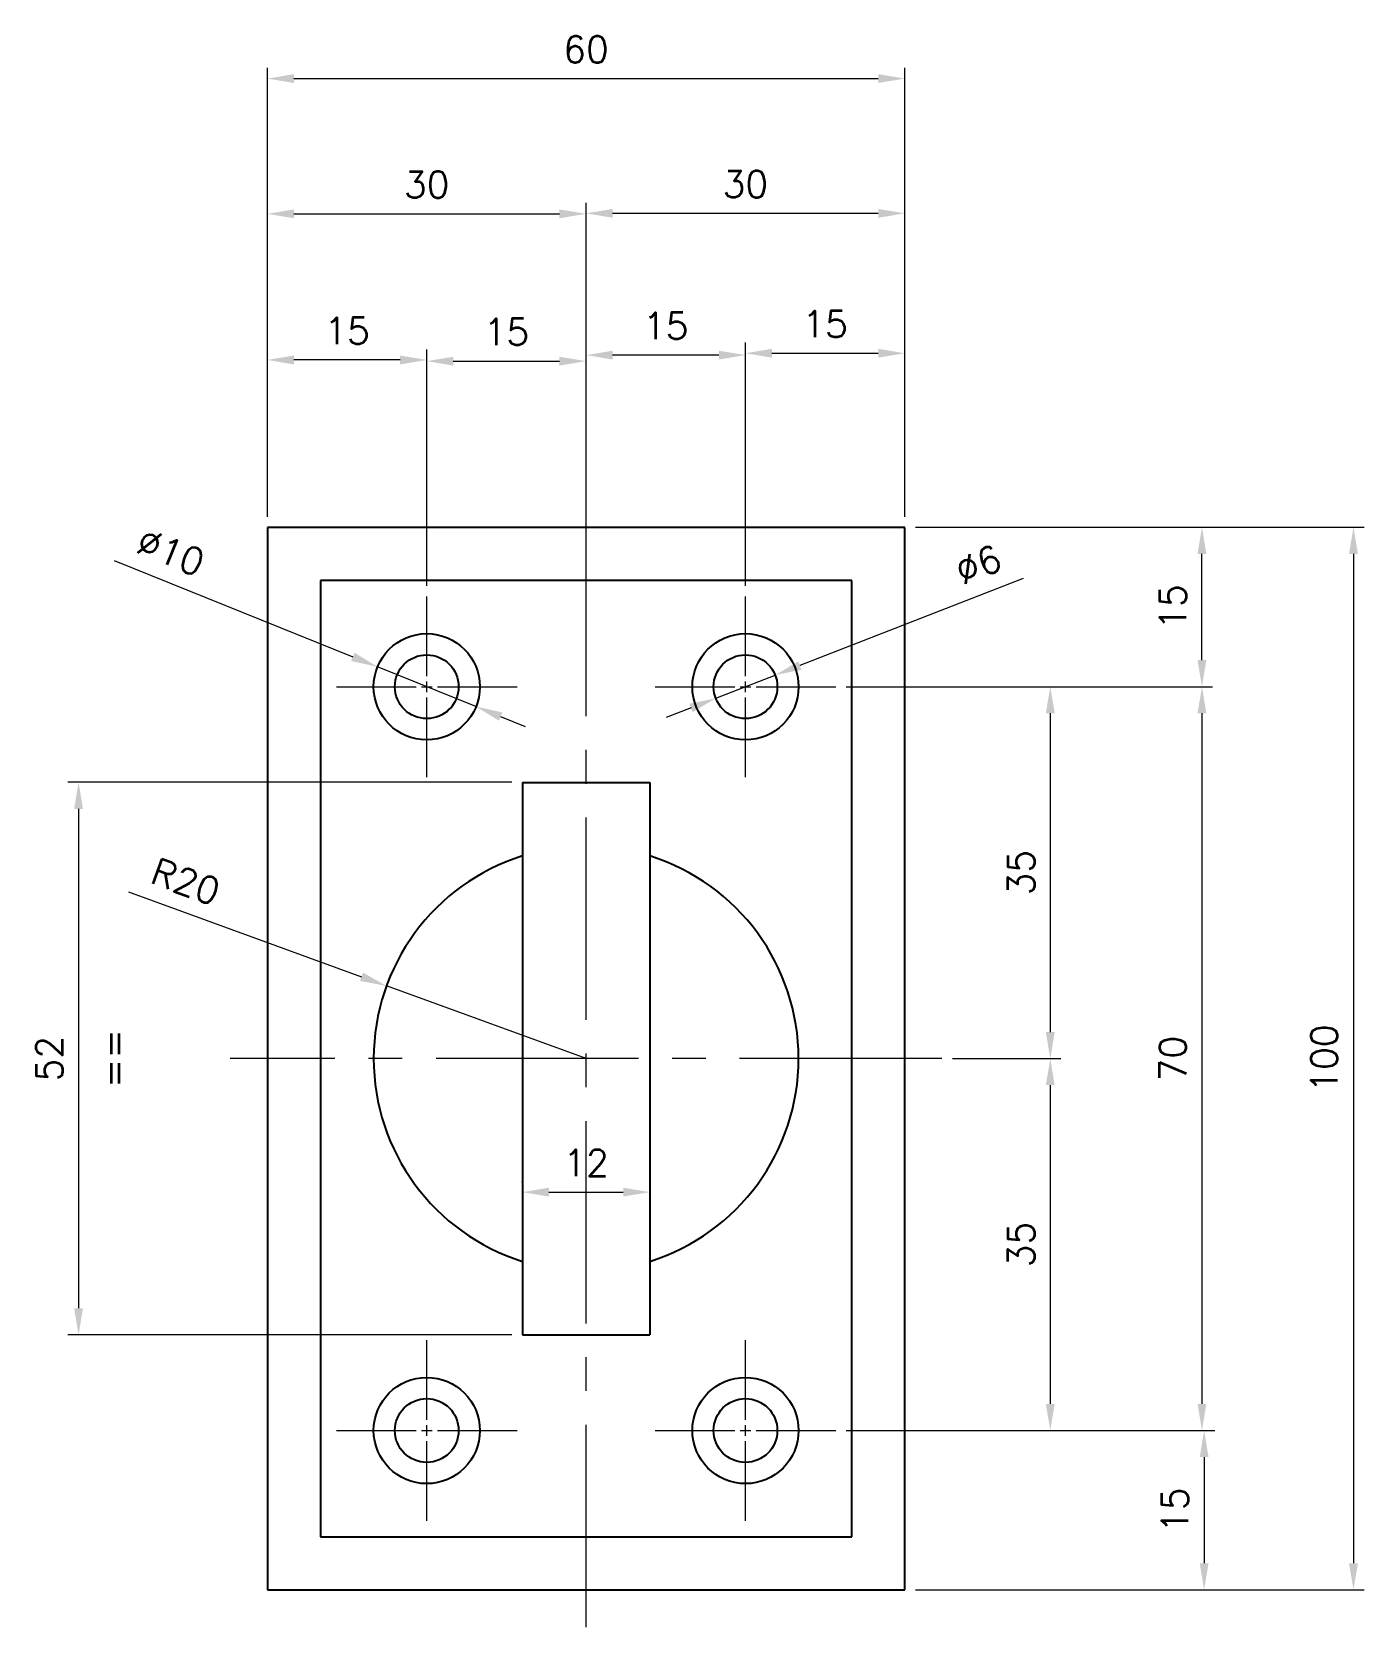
# Model space of a CAD drawing. Header units: millimetres. Extents: x 1335 to 5851, y 1410 to 2356.
# Drawn here: x 1359.6 to 1485, y 1410.3 to 1560.4 of the extents above; entities outside this region: 1.
import ezdxf

# ---------------------------------------------------------------- set-up
doc = ezdxf.new("R2010")
doc.units = ezdxf.units.MM
doc.linetypes.add('CENTER', pattern=[50.8, 31.75, -6.35, 6.35, -6.35])
doc.linetypes.add('CENTER2', pattern=[28.575, 19.05, -3.175, 3.175, -3.175])
for name, color, linetype, lineweight in [('CENTRO', 1, 'CENTER', 5), ('CONTORNO 1', 3, 'Continuous', 25), ('COTA', 1, 'Continuous', 13), ('TEXTO 1', 2, 'Continuous', 25)]:
    doc.layers.add(name, color=color, linetype=linetype, lineweight=lineweight)
doc.styles.add('ROMANS', font='romans.shx')
doc.styles.get("Standard").update_dxf_attribs({"font": 'arial.ttf'})
doc.dimstyles.new('Padrão', dxfattribs={"dimtxt": 2.5, "dimasz": 2.5, "dimexe": 1, "dimexo": 1, "dimgap": 1.5, "dimtad": 1, "dimdsep": 46, "dimtxsty": 'ROMANS', "dimblk1": 'ARCHTICK', "dimblk2": 'OBLIQUE', "dimcen": 2.5, "dimclrd": 1, "dimclre": 1, "dimclrt": 2, "dimadec": 0, "dimazin": 2, "dimtfac": 1, "dimtmove": 0, "dimatfit": 3, "dimfxl": 0, "dimlwd": -1, "dimlwe": -1, "dimarcsym": 0})

# ---------------------------------------------------------------- blocks, each defined once
blk = doc.blocks.new('*U7')
at = {"layer": 'CENTRO', "color": 0, "linetype": 'CENTER2'}
for p, q in [((0, 1), (0, 8.5)), ((-8.5, 0), (-1, 0)), ((1, 0), (8.5, 0)), ((0, -8.5), (0, -1))]:
    blk.add_line(p, q, dxfattribs=at)
at = {"layer": 'CENTRO', "color": 0, "linetype": 'Continuous'}
for p, q in [((-0.5, 0), (0.5, 0)), ((0, -0.5), (0, 0.5))]:
    blk.add_line(p, q, dxfattribs=at)
blk = doc.blocks.new('*U8')
at = {"layer": 'CENTRO', "color": 0, "linetype": 'CENTER2'}
for p, q in [((0, 1), (0, 8.5)), ((-8.5, 0), (-1, 0)), ((1, 0), (8.5, 0)), ((0, -8.5), (0, -1))]:
    blk.add_line(p, q, dxfattribs=at)
at = {"layer": 'CENTRO', "color": 0, "linetype": 'Continuous'}
for p, q in [((-0.5, 0), (0.5, 0)), ((0, -0.5), (0, 0.5))]:
    blk.add_line(p, q, dxfattribs=at)
blk = doc.blocks.new('*U9')
at = {"layer": 'CENTRO', "color": 0, "linetype": 'CENTER2'}
for p, q in [((0, 1), (0, 8.5)), ((-8.5, 0), (-1, 0)), ((1, 0), (8.5, 0)), ((0, -8.5), (0, -1))]:
    blk.add_line(p, q, dxfattribs=at)
at = {"layer": 'CENTRO', "color": 0, "linetype": 'Continuous'}
for p, q in [((-0.5, 0), (0.5, 0)), ((0, -0.5), (0, 0.5))]:
    blk.add_line(p, q, dxfattribs=at)
blk = doc.blocks.new('*U10')
at = {"layer": 'CENTRO', "color": 0, "linetype": 'CENTER2'}
for p, q in [((0, 1), (0, 8.5)), ((-8.5, 0), (-1, 0)), ((1, 0), (8.5, 0)), ((0, -8.5), (0, -1))]:
    blk.add_line(p, q, dxfattribs=at)
at = {"layer": 'CENTRO', "color": 0, "linetype": 'Continuous'}
for p, q in [((-0.5, 0), (0.5, 0)), ((0, -0.5), (0, 0.5))]:
    blk.add_line(p, q, dxfattribs=at)
blk = doc.blocks.new('*U11')
at = {"layer": 'CENTRO', "color": 0, "linetype": 'CENTER2'}
blk.add_line((33.5, 0), (-33.5, 0), dxfattribs=at)
blk = doc.blocks.new('*U12')
at = {"layer": 'CENTRO', "color": 0, "linetype": 'CENTER2'}
blk.add_line((0, -53.5), (0, 53.5), dxfattribs=at)
blk = doc.blocks.new('*D13')
at = {"layer": 'COTA', "color": 1}
for p, q in [((1442.74, 1513.78), (1484.98, 1513.78)), ((1483.98, 1511.28), (1483.98, 1416.28)), ((1442.74, 1413.78), (1484.98, 1413.78))]:
    blk.add_line(p, q, dxfattribs=at)
for points in [[(1483.56, 1511.28), (1484.4, 1511.28), (1483.98, 1513.78)], [(1483.56, 1416.28), (1484.4, 1416.28), (1483.98, 1413.78)]]:
    blk.add_solid(points, dxfattribs=at)
at = {"layer": 'Defpoints', "color": 0}
for p in [(1441.74, 1513.78), (1441.74, 1413.78), (1483.98, 1413.78)]:
    blk.add_point(p, dxfattribs=at)
at = {"layer": 'COTA', "color": 2, "insert": (1481.23, 1463.78), "char_height": 2.5, "attachment_point": 5, "rotation": 90, "style": 'ROMANS'}
blk.add_mtext('100', dxfattribs=at)
blk = doc.blocks.new('_ArchTick')
at = {"color": 0, "linetype": 'ByBlock', "const_width": 0.15}
blk.add_lwpolyline([(-0.5, -0.5), (0.5, 0.5)], dxfattribs=at)
blk = doc.blocks.new('_Oblique')
at = {"color": 0, "linetype": 'ByBlock', "lineweight": -2}
blk.add_line((-0.5, -0.5), (0.5, 0.5), dxfattribs=at)
blk = doc.blocks.new('*D14')
at = {"layer": 'COTA', "color": 1}
for p, q in [((1381.74, 1514.78), (1381.74, 1557.01)), ((1441.74, 1514.78), (1441.74, 1557.01)), ((1384.24, 1556.01), (1439.24, 1556.01))]:
    blk.add_line(p, q, dxfattribs=at)
for points in [[(1384.24, 1556.43), (1384.24, 1555.6), (1381.74, 1556.01)], [(1439.24, 1556.43), (1439.24, 1555.6), (1441.74, 1556.01)]]:
    blk.add_solid(points, dxfattribs=at)
at = {"layer": 'Defpoints', "color": 0}
for p in [(1441.74, 1556.01), (1381.74, 1513.78), (1441.74, 1513.78)]:
    blk.add_point(p, dxfattribs=at)
at = {"layer": 'COTA', "color": 2, "insert": (1411.74, 1558.76), "char_height": 2.5, "attachment_point": 5, "style": 'ROMANS'}
blk.add_mtext('60', dxfattribs=at)
blk = doc.blocks.new('*D15')
at = {"layer": 'COTA', "color": 1}
for p, q in [((1381.74, 1514.78), (1381.74, 1544.28)), ((1411.74, 1518.28), (1411.74, 1544.28)), ((1384.24, 1543.28), (1409.24, 1543.28))]:
    blk.add_line(p, q, dxfattribs=at)
for points in [[(1384.24, 1543.7), (1384.24, 1542.87), (1381.74, 1543.28)], [(1409.24, 1543.7), (1409.24, 1542.87), (1411.74, 1543.28)]]:
    blk.add_solid(points, dxfattribs=at)
at = {"layer": 'Defpoints', "color": 0}
for p in [(1411.74, 1543.28), (1411.74, 1517.28), (1381.74, 1513.78)]:
    blk.add_point(p, dxfattribs=at)
at = {"layer": 'COTA', "color": 2, "insert": (1396.74, 1546.03), "char_height": 2.5, "attachment_point": 5, "style": 'ROMANS'}
blk.add_mtext('30', dxfattribs=at)
blk = doc.blocks.new('*D16')
at = {"layer": 'COTA', "color": 1}
for p, q in [((1411.74, 1518.28), (1411.74, 1544.33)), ((1414.24, 1543.33), (1439.24, 1543.33)), ((1441.74, 1514.78), (1441.74, 1544.33))]:
    blk.add_line(p, q, dxfattribs=at)
for points in [[(1414.24, 1543.74), (1414.24, 1542.91), (1411.74, 1543.33)], [(1439.24, 1543.74), (1439.24, 1542.91), (1441.74, 1543.33)]]:
    blk.add_solid(points, dxfattribs=at)
at = {"layer": 'Defpoints', "color": 0}
for p in [(1441.74, 1543.33), (1411.74, 1517.28), (1441.74, 1513.78)]:
    blk.add_point(p, dxfattribs=at)
at = {"layer": 'COTA', "color": 2, "insert": (1426.74, 1546.08), "char_height": 2.5, "attachment_point": 5, "style": 'ROMANS'}
blk.add_mtext('30', dxfattribs=at)
blk = doc.blocks.new('*D17')
at = {"layer": 'COTA', "color": 1}
for p, q in [((1426.74, 1508.28), (1426.74, 1531.16)), ((1429.24, 1530.16), (1439.24, 1530.16)), ((1441.74, 1514.78), (1441.74, 1531.16))]:
    blk.add_line(p, q, dxfattribs=at)
for points in [[(1429.24, 1530.58), (1429.24, 1529.75), (1426.74, 1530.16)], [(1439.24, 1530.58), (1439.24, 1529.75), (1441.74, 1530.16)]]:
    blk.add_solid(points, dxfattribs=at)
at = {"layer": 'Defpoints', "color": 0}
for p in [(1441.74, 1530.16), (1441.74, 1513.78), (1426.74, 1507.28)]:
    blk.add_point(p, dxfattribs=at)
at = {"layer": 'COTA', "color": 2, "insert": (1434.24, 1532.91), "char_height": 2.5, "attachment_point": 5, "style": 'ROMANS'}
blk.add_mtext('15', dxfattribs=at)
blk = doc.blocks.new('*D18')
at = {"layer": 'COTA', "color": 1}
for p, q in [((1411.74, 1514.78), (1411.74, 1530.99)), ((1424.24, 1529.99), (1414.24, 1529.99)), ((1426.74, 1508.28), (1426.74, 1530.99))]:
    blk.add_line(p, q, dxfattribs=at)
for points in [[(1414.24, 1530.4), (1414.24, 1529.57), (1411.74, 1529.99)], [(1424.24, 1530.4), (1424.24, 1529.57), (1426.74, 1529.99)]]:
    blk.add_solid(points, dxfattribs=at)
at = {"layer": 'Defpoints', "color": 0}
for p in [(1411.74, 1529.99), (1411.74, 1513.78), (1426.74, 1507.28)]:
    blk.add_point(p, dxfattribs=at)
at = {"layer": 'COTA', "color": 2, "insert": (1419.24, 1532.74), "char_height": 2.5, "attachment_point": 5, "style": 'ROMANS'}
blk.add_mtext('15', dxfattribs=at)
blk = doc.blocks.new('*D19')
at = {"layer": 'COTA', "color": 1}
for p, q in [((1381.74, 1514.78), (1381.74, 1530.53)), ((1396.74, 1508.28), (1396.74, 1530.53)), ((1394.24, 1529.53), (1384.24, 1529.53))]:
    blk.add_line(p, q, dxfattribs=at)
for points in [[(1384.24, 1529.95), (1384.24, 1529.11), (1381.74, 1529.53)], [(1394.24, 1529.95), (1394.24, 1529.11), (1396.74, 1529.53)]]:
    blk.add_solid(points, dxfattribs=at)
at = {"layer": 'Defpoints', "color": 0}
for p in [(1381.74, 1529.53), (1381.74, 1513.78), (1396.74, 1507.28)]:
    blk.add_point(p, dxfattribs=at)
at = {"layer": 'COTA', "color": 2, "insert": (1389.24, 1532.28), "char_height": 2.5, "attachment_point": 5, "style": 'ROMANS'}
blk.add_mtext('15', dxfattribs=at)
blk = doc.blocks.new('*D20')
at = {"layer": 'COTA', "color": 1}
for p, q in [((1396.74, 1508.28), (1396.74, 1530.42)), ((1411.74, 1514.78), (1411.74, 1530.42)), ((1399.24, 1529.42), (1409.24, 1529.42))]:
    blk.add_line(p, q, dxfattribs=at)
for points in [[(1399.24, 1529.83), (1399.24, 1529), (1396.74, 1529.42)], [(1409.24, 1529.83), (1409.24, 1529), (1411.74, 1529.42)]]:
    blk.add_solid(points, dxfattribs=at)
at = {"layer": 'Defpoints', "color": 0}
for p in [(1411.74, 1529.42), (1411.74, 1513.78), (1396.74, 1507.28)]:
    blk.add_point(p, dxfattribs=at)
at = {"layer": 'COTA', "color": 2, "insert": (1404.24, 1532.17), "char_height": 2.5, "attachment_point": 5, "style": 'ROMANS'}
blk.add_mtext('15', dxfattribs=at)
blk = doc.blocks.new('*D21')
at = {"layer": 'COTA', "color": 1}
for p, q in [((1442.74, 1513.78), (1470.72, 1513.78)), ((1469.72, 1501.28), (1469.72, 1511.28)), ((1436.24, 1498.78), (1470.72, 1498.78))]:
    blk.add_line(p, q, dxfattribs=at)
for points in [[(1469.3, 1511.28), (1470.13, 1511.28), (1469.72, 1513.78)], [(1469.3, 1501.28), (1470.13, 1501.28), (1469.72, 1498.78)]]:
    blk.add_solid(points, dxfattribs=at)
at = {"layer": 'Defpoints', "color": 0}
for p in [(1441.74, 1513.78), (1469.72, 1513.78), (1435.24, 1498.78)]:
    blk.add_point(p, dxfattribs=at)
at = {"layer": 'COTA', "color": 2, "insert": (1466.97, 1506.28), "char_height": 2.5, "attachment_point": 5, "rotation": 90, "style": 'ROMANS'}
blk.add_mtext('15', dxfattribs=at)
blk = doc.blocks.new('*D22')
at = {"layer": 'COTA', "color": 1}
for p, q in [((1436.24, 1428.78), (1470.92, 1428.78)), ((1469.92, 1426.28), (1469.92, 1416.28)), ((1442.74, 1413.78), (1470.92, 1413.78))]:
    blk.add_line(p, q, dxfattribs=at)
for points in [[(1469.51, 1426.28), (1470.34, 1426.28), (1469.92, 1428.78)], [(1469.51, 1416.28), (1470.34, 1416.28), (1469.92, 1413.78)]]:
    blk.add_solid(points, dxfattribs=at)
at = {"layer": 'Defpoints', "color": 0}
for p in [(1435.24, 1428.78), (1441.74, 1413.78), (1469.92, 1413.78)]:
    blk.add_point(p, dxfattribs=at)
at = {"layer": 'COTA', "color": 2, "insert": (1467.17, 1421.28), "char_height": 2.5, "attachment_point": 5, "rotation": 90, "style": 'ROMANS'}
blk.add_mtext('15', dxfattribs=at)
blk = doc.blocks.new('*D23')
at = {"layer": 'COTA', "color": 1}
for p, q in [((1436.24, 1498.78), (1470.72, 1498.78)), ((1469.72, 1496.28), (1469.72, 1431.28)), ((1436.24, 1428.78), (1470.72, 1428.78))]:
    blk.add_line(p, q, dxfattribs=at)
for points in [[(1469.3, 1496.28), (1470.13, 1496.28), (1469.72, 1498.78)], [(1469.3, 1431.28), (1470.13, 1431.28), (1469.72, 1428.78)]]:
    blk.add_solid(points, dxfattribs=at)
at = {"layer": 'Defpoints', "color": 0}
for p in [(1435.24, 1498.78), (1435.24, 1428.78), (1469.72, 1428.78)]:
    blk.add_point(p, dxfattribs=at)
at = {"layer": 'COTA', "color": 2, "insert": (1466.97, 1463.78), "char_height": 2.5, "attachment_point": 5, "rotation": 90, "style": 'ROMANS'}
blk.add_mtext('70', dxfattribs=at)
blk = doc.blocks.new('*D24')
at = {"layer": 'COTA', "color": 1}
for p, q in [((1436.24, 1498.78), (1456.44, 1498.78)), ((1455.44, 1496.28), (1455.44, 1466.28)), ((1446.24, 1463.78), (1456.44, 1463.78))]:
    blk.add_line(p, q, dxfattribs=at)
for points in [[(1455.02, 1496.28), (1455.86, 1496.28), (1455.44, 1498.78)], [(1455.02, 1466.28), (1455.86, 1466.28), (1455.44, 1463.78)]]:
    blk.add_solid(points, dxfattribs=at)
at = {"layer": 'Defpoints', "color": 0}
for p in [(1435.24, 1498.78), (1445.24, 1463.78), (1455.44, 1463.78)]:
    blk.add_point(p, dxfattribs=at)
at = {"layer": 'COTA', "color": 2, "insert": (1452.69, 1481.28), "char_height": 2.5, "attachment_point": 5, "rotation": 90, "style": 'ROMANS'}
blk.add_mtext('35', dxfattribs=at)
blk = doc.blocks.new('*D25')
at = {"layer": 'COTA', "color": 1}
for p, q in [((1446.24, 1463.78), (1456.44, 1463.78)), ((1455.44, 1461.28), (1455.44, 1431.28)), ((1436.24, 1428.78), (1456.44, 1428.78))]:
    blk.add_line(p, q, dxfattribs=at)
for points in [[(1455.02, 1461.28), (1455.85, 1461.28), (1455.44, 1463.78)], [(1455.02, 1431.28), (1455.85, 1431.28), (1455.44, 1428.78)]]:
    blk.add_solid(points, dxfattribs=at)
at = {"layer": 'Defpoints', "color": 0}
for p in [(1445.24, 1463.78), (1435.24, 1428.78), (1455.44, 1428.78)]:
    blk.add_point(p, dxfattribs=at)
at = {"layer": 'COTA', "color": 2, "insert": (1452.69, 1446.28), "char_height": 2.5, "attachment_point": 5, "rotation": 90, "style": 'ROMANS'}
blk.add_mtext('35', dxfattribs=at)
blk = doc.blocks.new('*D26')
at = {"layer": 'COTA', "color": 1}
for p, q in [((1404.74, 1489.78), (1362.97, 1489.78)), ((1363.97, 1487.28), (1363.97, 1440.28)), ((1404.74, 1437.78), (1362.97, 1437.78))]:
    blk.add_line(p, q, dxfattribs=at)
for points in [[(1363.55, 1487.28), (1364.38, 1487.28), (1363.97, 1489.78)], [(1363.55, 1440.28), (1364.38, 1440.28), (1363.97, 1437.78)]]:
    blk.add_solid(points, dxfattribs=at)
at = {"layer": 'Defpoints', "color": 0}
for p in [(1405.74, 1489.78), (1363.97, 1437.78), (1405.74, 1437.78)]:
    blk.add_point(p, dxfattribs=at)
at = {"layer": 'COTA', "color": 2, "insert": (1361.22, 1463.78), "char_height": 2.5, "attachment_point": 5, "rotation": 90, "style": 'ROMANS'}
blk.add_mtext('52', dxfattribs=at)
blk = doc.blocks.new('*D27')
at = {"layer": 'Defpoints', "color": 0}
for p in [(1411.03, 1489.78), (1370, 1437.78), (1411.03, 1437.78)]:
    blk.add_point(p, dxfattribs=at)
at = {"layer": 'COTA', "color": 2, "insert": (1367.25, 1463.78), "char_height": 2.5, "attachment_point": 5, "rotation": 90, "style": 'ROMANS'}
blk.add_mtext('==', dxfattribs=at)
blk = doc.blocks.new('_None')
blk = doc.blocks.new('*D29')
at = {"layer": 'COTA', "color": 1}
for p, q in [((1405.74, 1452.15), (1405.74, 1452.21)), ((1417.74, 1452.15), (1417.74, 1452.21)), ((1408.24, 1451.21), (1415.24, 1451.21))]:
    blk.add_line(p, q, dxfattribs=at)
for points in [[(1408.24, 1451.63), (1408.24, 1450.8), (1405.74, 1451.21)], [(1415.24, 1451.63), (1415.24, 1450.8), (1417.74, 1451.21)]]:
    blk.add_solid(points, dxfattribs=at)
at = {"layer": 'Defpoints', "color": 0}
for p in [(1405.74, 1451.15), (1417.74, 1451.21), (1417.74, 1451.15)]:
    blk.add_point(p, dxfattribs=at)
at = {"layer": 'COTA', "color": 2, "insert": (1411.74, 1453.96), "char_height": 2.5, "attachment_point": 5, "style": 'ROMANS'}
blk.add_mtext('12', dxfattribs=at)
blk = doc.blocks.new('*D30')
at = {"layer": 'COTA', "color": 1}
for p, q in [((1452.89, 1508.96), (1431.87, 1500.77)), ((1423.95, 1497.69), (1429.54, 1499.87)), ((1421.62, 1496.78), (1419.29, 1495.87))]:
    blk.add_line(p, q, dxfattribs=at)
for points in [[(1431.72, 1501.16), (1432.02, 1500.38), (1429.54, 1499.87)], [(1421.47, 1497.17), (1421.77, 1496.39), (1423.95, 1497.69)]]:
    blk.add_solid(points, dxfattribs=at)
at = {"layer": 'Defpoints', "color": 0}
for p in [(1429.54, 1499.87), (1423.95, 1497.69)]:
    blk.add_point(p, dxfattribs=at)
at = {"layer": 'COTA', "color": 2, "insert": (1448.67, 1510.27), "char_height": 2.5, "attachment_point": 5, "rotation": 21.2871, "style": 'ROMANS'}
blk.add_mtext('∅6', dxfattribs=at)
blk = doc.blocks.new('*D31')
at = {"layer": 'COTA', "color": 1}
for p, q in [((1367.31, 1510.65), (1389.79, 1501.58)), ((1401.38, 1496.91), (1392.11, 1500.65)), ((1403.7, 1495.97), (1406.02, 1495.03))]:
    blk.add_line(p, q, dxfattribs=at)
for points in [[(1389.95, 1501.97), (1389.63, 1501.2), (1392.11, 1500.65)], [(1403.86, 1496.36), (1403.54, 1495.58), (1401.38, 1496.91)]]:
    blk.add_solid(points, dxfattribs=at)
at = {"layer": 'Defpoints', "color": 0}
for p in [(1392.11, 1500.65), (1401.38, 1496.91)]:
    blk.add_point(p, dxfattribs=at)
at = {"layer": 'COTA', "color": 2, "insert": (1372.65, 1511.46), "char_height": 2.5, "attachment_point": 5, "rotation": 338.0263, "style": 'ROMANS'}
blk.add_mtext('∅10', dxfattribs=at)
blk = doc.blocks.new('*D32')
at = {"layer": 'COTA', "color": 1}
for p, q in [((1368.68, 1479.47), (1390.6, 1471.48)), ((1411.74, 1463.78), (1392.95, 1470.62))]:
    blk.add_line(p, q, dxfattribs=at)
blk.add_solid([(1390.75, 1471.87), (1390.46, 1471.09), (1392.95, 1470.62)], dxfattribs=at)
at = {"layer": 'Defpoints', "color": 0}
for p in [(1392.95, 1470.62), (1411.74, 1463.78)]:
    blk.add_point(p, dxfattribs=at)
at = {"layer": 'COTA', "color": 2, "insert": (1374.05, 1480.44), "char_height": 2.5, "attachment_point": 5, "rotation": 339.9815, "style": 'ROMANS'}
blk.add_mtext('R20', dxfattribs=at)

msp = doc.modelspace()

# ---------------------------------------------------------------- linework, layer by layer
at = {"layer": 'CONTORNO 1'}
for p, q in [((1381.745, 1513.776), (1381.745, 1413.776)), ((1441.745, 1513.776), (1381.745, 1513.776)), ((1441.745, 1413.776), (1441.745, 1513.776)), ((1436.745, 1508.776), (1386.745, 1508.776)), ((1386.745, 1508.776), (1386.745, 1418.776)), ((1436.745, 1418.776), (1436.745, 1508.776)), ((1405.745, 1489.776), (1417.745, 1489.776)), ((1405.745, 1489.776), (1405.745, 1437.776)), ((1417.745, 1489.776), (1417.745, 1437.776)), ((1405.745, 1437.776), (1417.745, 1437.776)), ((1386.745, 1418.776), (1436.745, 1418.776)), ((1381.745, 1413.776), (1441.745, 1413.776))]:
    msp.add_line(p, q, dxfattribs=at)
for centre, radius in [((1396.745, 1498.776), 5), ((1426.745, 1498.776), 5), ((1396.745, 1498.776), 3), ((1426.745, 1498.776), 3), ((1396.745, 1428.776), 5), ((1426.745, 1428.776), 5), ((1396.745, 1428.776), 3), ((1426.745, 1428.776), 3)]:
    msp.add_circle(centre, radius, dxfattribs=at)
for start, end in [(107.4576, 252.5424), (287.4576, 72.5424)]:
    msp.add_arc((1411.745, 1463.776), 20, start, end, dxfattribs=at)

# ---------------------------------------------------------------- block references
at = {"layer": 'CENTRO', "linetype": 'CENTER2'}
for name, p in [('*U12', (1411.745, 1463.776)), ('*U9', (1396.745, 1498.776)), ('*U10', (1426.745, 1498.776)), ('*U11', (1411.745, 1463.776)), ('*U7', (1396.745, 1428.776)), ('*U8', (1426.745, 1428.776))]:
    msp.add_blockref(name, p, dxfattribs=at)

# ---------------------------------------------------------------- texts
at = {"layer": 'TEXTO 1', "insert": (1333.416, 2355.491), "char_height": 2.5, "attachment_point": 1}
msp.add_mtext_dynamic_manual_height_columns('{\\W1.288224; }ESTILOS DE LINHAS{\\H1.51774x; }', width=74.98, gutter_width=653.196, heights=[0], dxfattribs=at)

# ---------------------------------------------------------------- dimensions: what is measured, and where the dimension line sits
at = {"layer": 'COTA'}
for base, p1, p2, picture, middle in [((1441.745, 1556.014), (1381.745, 1513.776), (1441.745, 1513.776), '*D14', (1411.745, 1558.764)), ((1411.745, 1543.285), (1381.745, 1513.776), (1411.745, 1517.276), '*D15', (1396.745, 1546.035)), ((1441.745, 1543.327), (1411.745, 1517.276), (1441.745, 1513.776), '*D16', (1426.745, 1546.077)), ((1411.745, 1529.985), (1426.745, 1507.276), (1411.745, 1513.776), '*D18', (1419.245, 1532.735)), ((1441.745, 1530.164), (1426.745, 1507.276), (1441.745, 1513.776), '*D17', (1434.245, 1532.914)), ((1381.745, 1529.53), (1396.745, 1507.276), (1381.745, 1513.776), '*D19', (1389.245, 1532.28)), ((1411.745, 1529.417), (1396.745, 1507.276), (1411.745, 1513.776), '*D20', (1404.245, 1532.167)), ((1417.738, 1451.215), (1405.739, 1451.15), (1417.738, 1451.15), '*D29', (1411.739, 1453.965))]:
    dim = msp.add_linear_dim(base=base, p1=p1, p2=p2, dimstyle='Padrão', dxfattribs=at)
    dim.commit()
    dim.dimension.update_dxf_attribs({"geometry": picture, "text_midpoint": middle})
for p1, p2, picture, middle in [((1401.382, 1496.905), (1392.108, 1500.647), '*D31', (1371.624, 1508.912)), ((1423.949, 1497.687), (1429.54, 1499.865), '*D30', (1449.665, 1507.706))]:
    dim = msp.add_diameter_dim_2p(p1=p1, p2=p2, dimstyle='Padrão', dxfattribs=at)
    dim.commit()
    dim.dimension.update_dxf_attribs({"geometry": picture, "text_midpoint": middle, "dimtype": 163})
for base, p1, p2, picture, middle in [((1469.716, 1513.776), (1435.245, 1498.776), (1441.745, 1513.776), '*D21', (1466.966, 1506.276)), ((1483.981, 1413.776), (1441.745, 1513.776), (1441.745, 1413.776), '*D13', (1481.231, 1463.776)), ((1469.716, 1428.776), (1435.245, 1498.776), (1435.245, 1428.776), '*D23', (1466.966, 1463.776)), ((1455.44, 1463.776), (1435.245, 1498.776), (1445.245, 1463.776), '*D24', (1452.69, 1481.276)), ((1363.966, 1437.776), (1405.745, 1489.776), (1405.745, 1437.776), '*D26', (1361.216, 1463.776)), ((1469.923, 1413.776), (1435.245, 1428.776), (1441.745, 1413.776), '*D22', (1467.173, 1421.276))]:
    dim = msp.add_linear_dim(base=base, p1=p1, p2=p2, angle=90, dimstyle='Padrão', dxfattribs=at)
    dim.commit()
    dim.dimension.update_dxf_attribs({"geometry": picture, "text_midpoint": middle})
dim = msp.add_linear_dim(base=(1369.995, 1437.776), p1=(1411.028, 1489.776), p2=(1411.028, 1437.776), angle=90, text='==', dimstyle='Padrão', override={"dimblk1": 'None', "dimblk2": 'None', "dimsah": 1, "dimse1": 1, "dimse2": 1, "dimsd1": 1, "dimsd2": 1}, dxfattribs=at)
dim.commit()
dim.dimension.update_dxf_attribs({"geometry": '*D27', "text_midpoint": (1369.995, 1463.776), "dimtype": 160})
dim = msp.add_radius_dim(center=(1411.745, 1463.776), mpoint=(1392.953, 1470.623), dimstyle='Padrão', dxfattribs=at)
dim.commit()
dim.dimension.update_dxf_attribs({"geometry": '*D32', "text_midpoint": (1373.106, 1477.854), "dimtype": 164})
dim = msp.add_linear_dim(base=(1455.438, 1428.776), p1=(1445.245, 1463.776), p2=(1435.245, 1428.776), angle=90, dimstyle='Padrão', dxfattribs=at)
dim.commit()
dim.dimension.update_dxf_attribs({"geometry": '*D25', "text_midpoint": (1455.438, 1446.276), "dimtype": 160})

doc.saveas('drawing.dxf')
